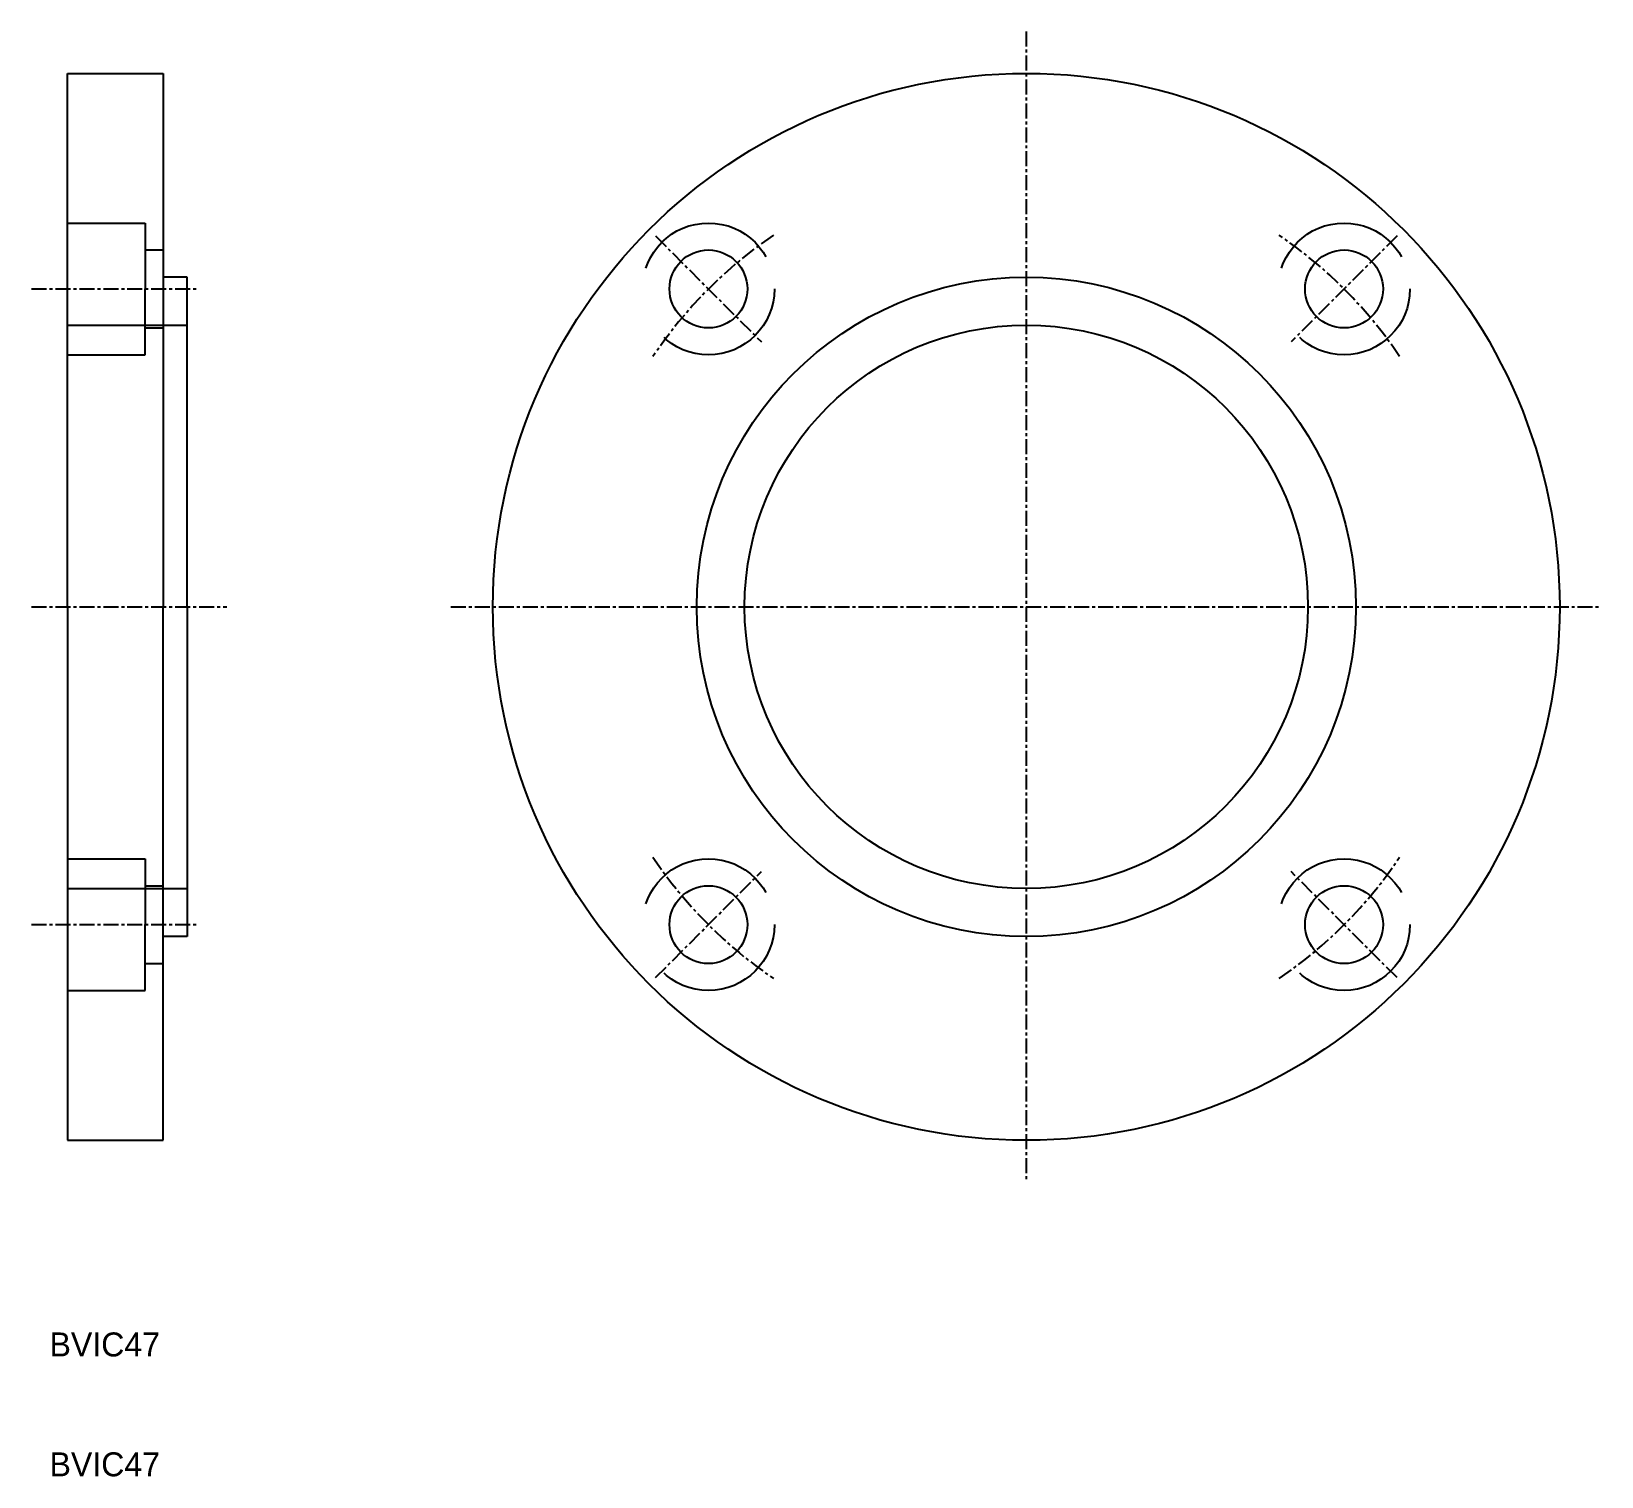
# Model space of a CAD drawing. Extents: x 154 to 285, y 83 to 203.
import ezdxf

# ---------------------------------------------------------------- set-up
doc = ezdxf.new("R2010")
doc.units = 0
doc.linetypes.add('CENTER', pattern=[2, 1.25, -0.25, 0.25, -0.25])
doc.linetypes.add('DASHED', pattern=[19.05, 12.7, -6.35])
doc.layers.get('0').update_dxf_attribs({"linetype": 'CONTINUOUS'})
doc.layers.add('CENTER', color=1, linetype='CENTER')

msp = doc.modelspace()

# ---------------------------------------------------------------- linework, layer by layer
for p, q in [((157.21, 155.31), (157.21, 199.81)), ((157.21, 199.81), (165.21, 199.81)), ((165.21, 199.81), (165.21, 155.31)), ((167.21, 182.81), (165.21, 182.81)), ((167.21, 155.31), (167.21, 182.81)), ((157.21, 155.31), (157.21, 110.81)), ((165.21, 110.81), (165.21, 155.31)), ((167.21, 155.31), (167.21, 127.81)), ((167.21, 127.81), (165.21, 127.81)), ((157.21, 110.81), (165.21, 110.81))]:
    msp.add_line(p, q)
at = {"color": 3, "linetype": 'DASHED'}
for p, q in [((157.21, 187.33), (163.71, 187.33)), ((163.71, 187.33), (163.71, 181.83)), ((163.71, 185.08), (165.21, 185.08)), ((163.71, 176.33), (163.71, 181.83)), ((157.21, 178.81), (167.21, 178.81)), ((163.71, 178.58), (165.21, 178.58)), ((157.21, 176.33), (163.71, 176.33)), ((157.21, 134.3), (163.71, 134.3)), ((163.71, 134.3), (163.71, 128.8)), ((157.21, 131.81), (167.21, 131.81)), ((163.71, 132.05), (165.21, 132.05)), ((163.71, 123.3), (163.71, 128.8)), ((163.71, 125.55), (165.21, 125.55)), ((157.21, 123.3), (163.71, 123.3))]:
    msp.add_line(p, q, dxfattribs=at)
for centre, radius in [((237.21, 155.31), 44.5), ((210.69, 181.83), 3.25), ((210.69, 181.83), 3.25), ((263.72, 181.83), 3.25), ((263.72, 181.83), 3.25), ((237.21, 155.31), 27.5), ((237.21, 155.31), 23.5), ((210.69, 128.8), 3.25), ((210.69, 128.8), 3.25), ((263.72, 128.8), 3.25), ((263.72, 128.8), 3.25)]:
    msp.add_circle(centre, radius)
for centre in [(210.69, 181.83), (263.72, 181.83), (210.69, 128.8), (263.72, 128.8)]:
    msp.add_circle(centre, 5.5, dxfattribs=at)
at = {"layer": 'CENTER', "color": 1, "linetype": 'CENTER'}
for p, q in [((237.21, 203.31), (237.21, 107.31)), ((206.27, 186.25), (215.11, 177.41)), ((206.27, 186.25), (215.11, 177.41)), ((268.14, 186.25), (259.3, 177.41)), ((268.14, 186.25), (259.3, 177.41)), ((154.21, 181.83), (168.21, 181.83)), ((154.21, 155.31), (170.51, 155.31)), ((189.21, 155.31), (285.21, 155.31)), ((206.27, 124.38), (215.11, 133.22)), ((206.27, 124.38), (215.11, 133.22)), ((268.14, 124.38), (259.3, 133.22)), ((268.14, 124.38), (259.3, 133.22)), ((154.21, 128.8), (168.21, 128.8))]:
    msp.add_line(p, q, dxfattribs=at)
for start, end in [(124.2378, 146.155), (33.845, 55.7622), (213.845, 235.7622), (304.2378, 326.155)]:
    msp.add_arc((237.21, 155.31), 37.5, start, end, dxfattribs=at)

# ---------------------------------------------------------------- texts
for p in [(155.72, 92.78), (155.72, 82.78)]:
    msp.add_text('BVIC47', height=2).set_placement(p)

doc.saveas('drawing.dxf')
